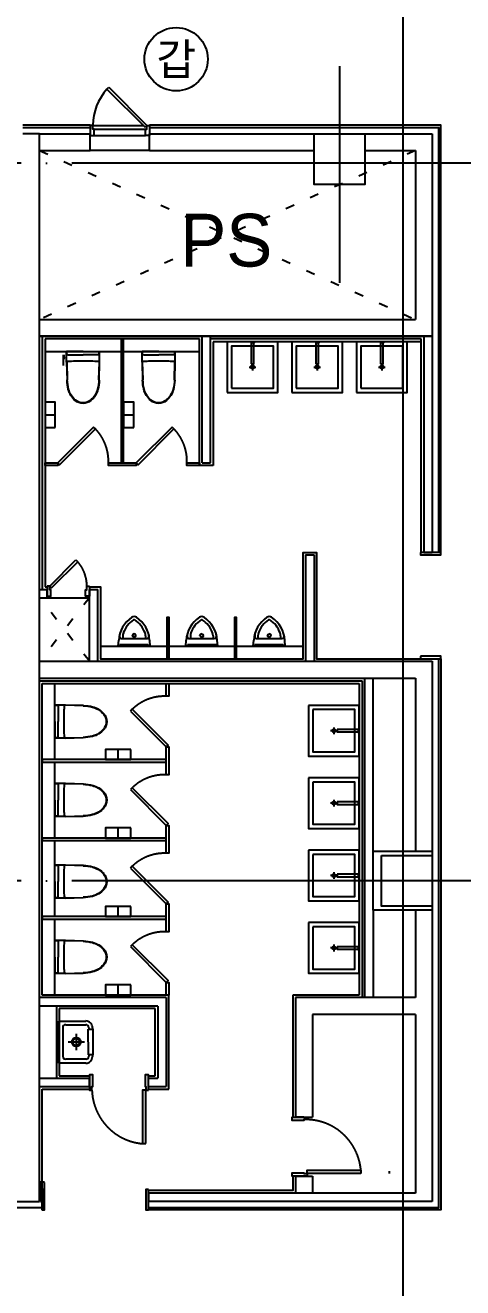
# Model space of a CAD drawing. Header units: metres. Extents: x 630750 to 860239, y 578133 to 726633.
# Drawn here: x 758535 to 763716, y 670988 to 685946 of the extents above; entities that cross this region are included whole.
import ezdxf
from ezdxf.enums import TextEntityAlignment as Align

# ---------------------------------------------------------------- set-up
doc = ezdxf.new("R2010")
doc.units = ezdxf.units.M
doc.header["$LTSCALE"] = 300
for name, pattern in [('CEN', [62, 60, -1, 0, -1]), ('DASHDOT', [25.4, 12.7, -6.35, 0, -6.35]), ('HID1', [0.375, 0.25, -0.125]), ('HIDDEN-1', [1.4, 0.35, -0.7, 0.35]), ('업무시설_xr-base$0$CONTINOUS', [0])]:
    doc.linetypes.add(name, pattern=pattern)
doc.layers.get('Defpoints').update_dxf_attribs({"color": 8})
for name, color, linetype in [('A-CEN-1', 1, 'Continuous'), ('A-CON', 2, 'Continuous'), ('A-DOR', 4, 'Continuous'), ('A-ELE-9', 9, 'Continuous'), ('A-HAT-1', 9, 'Continuous'), ('A-HAT-2', 8, 'Continuous'), ('A-TXT-S', 3, 'Continuous'), ('A-WAL-BLK', 3, 'Continuous'), ('A-WALL-CONC', 2, 'Continuous'), ('DOR', 4, 'Continuous'), ('INT', 117, 'Continuous'), ('KUK-DOOR', 4, 'Continuous'), ('KUK-DOOR-FRAME', 4, 'Continuous'), ('KUK-TOILET-cubicle', 4, 'Continuous'), ('KUK-TOILET-equip', 5, 'Continuous'), ('KUK-TOILET-fu', 6, 'Continuous'), ('KUK-TOILET-wash', 6, 'Continuous'), ('KUK-WALL-DRYWALL', 4, 'Continuous'), ('KUK-WALL-FIN 1', 30, 'Continuous'), ('KUK-WALL-FIN2', 31, 'Continuous'), ('블럭', 7, 'Continuous')]:
    doc.layers.add(name, color=color, linetype=linetype)
doc.styles.add('TEXT', font='')
doc.styles.add('돋움', font='')
doc.styles.get('TEXT').set_extended_font_data('DotumChe')
doc.styles.get('돋움').set_extended_font_data('Dotum')

# ---------------------------------------------------------------- blocks, each defined once
blk = doc.blocks.new('dor-700')
at = {"layer": 'A-DOR'}
for p, q in [((197, 553), (218, 574)), ((197, 553), (649, 102)), ((218, 574), (670, 123)), ((670, 123), (649, 102))]:
    blk.add_line(p, q, dxfattribs=at)
for points in [[(0, 123), (0, 3), (45, 3), (45, 78), (30, 78), (30, 123)], [(700, 123), (700, 3), (655, 3), (655, 78), (670, 78), (670, 123)]]:
    blk.add_lwpolyline(points, close=True, dxfattribs=at)
blk.add_arc((715, 104), 686, 139.1042, 178.3732, dxfattribs=at)
at = {"layer": 'DOR', "color": 9}
for points in [[(30, 123), (627, 123)], [(45, 78), (655, 78)], [(45, 3), (655, 3)]]:
    blk.add_lwpolyline(points, dxfattribs=at)
blk = doc.blocks.new('TO')
at = {"layer": 'KUK-TOILET-fu'}
for p, q in [((-380183, 185922), (-379979, 185866)), ((-380182, 185919), (-379978, 185863)), ((-379979, 185866), (-379857, 185829)), ((-379900, 185827), (-379953, 185654)), ((-379914, 185642), (-379857, 185829)), ((-379888, 185833), (-379859, 185825)), ((-380005, 185480), (-379953, 185654)), ((-379914, 185642), (-379971, 185454)), ((-380093, 185491), (-380293, 185558)), ((-380090, 185493), (-380290, 185560)), ((-380093, 185491), (-379971, 185454)), ((-379999, 185468), (-379970, 185459))]:
    blk.add_line(p, q, dxfattribs=at)
for centre, radius, start, end in [((-380304, 185682), 258, 87.3334, 122.4143), ((-380302, 185681), 255, 87.3334, 122.4143), ((-380316, 185437), 503, 74.6507, 87.3334), ((-380314, 185437), 500, 74.6507, 87.3334), ((-380366, 185779), 143, 163.12, 203.8257), ((-380364, 185778), 140, 163.12, 203.8257), ((-380366, 185779), 143, 122.4143, 163.12), ((-380364, 185778), 140, 122.4143, 163.12), ((-383595, 186759), 3736, 343.12, 345.9346), ((-379982, 185854), 13, 71.7775, 74.6507), ((-379980, 185853), 10, 345.9346, 74.6507), ((-379891, 185824), 10, 73.12, 163.12), ((-380261, 185825), 258, 203.8257, 238.9066), ((-380259, 185825), 255, 203.8257, 238.9066), ((-383595, 186759), 3736, 340.3054, 343.12), ((-380134, 186035), 503, 238.9066, 251.5893), ((-380132, 186035), 500, 238.9066, 251.5893), ((-380089, 185504), 13, 251.5893, 254.4625), ((-380087, 185503), 10, 251.5893, 340.3054), ((-379996, 185477), 10, 163.12, 253.12)]:
    blk.add_arc(centre, radius, start, end, dxfattribs=at)
blk = doc.blocks.new('TO2')
at = {"layer": 'KUK-TOILET-fu'}
for p, q in [((-383176, 186200), (-383176, 186580)), ((-383176, 186580), (-383107, 186573)), ((-383163, 186560), (-383176, 186560)), ((-383163, 186220), (-383163, 186560)), ((-383054, 186524), (-383087, 186524)), ((-383044, 186562), (-383067, 186562)), ((-383061, 186405), (-383061, 186375)), ((-383055, 186411), (-383052, 186411)), ((-383054, 186255), (-383087, 186255)), ((-383055, 186369), (-383052, 186369)), ((-383163, 186220), (-383176, 186220)), ((-383176, 186200), (-383107, 186206)), ((-383044, 186217), (-383067, 186217))]:
    blk.add_line(p, q, dxfattribs=at)
for centre, radius, start, end in [((-383127, 186222), 352, 33.7785, 86.7014), ((-383067, 186542), 20, 90, 178.5039), ((-377227, 186505), 5860, 179.6271, 181.1233), ((-383054, 186424), 100, 70.2929, 90), ((-383044, 186512), 50, 74.0732, 90), ((-377227, 186275), 5860, 178.8767, 180.3729), ((-383055, 186405), 6, 90, 180), ((-383055, 186375), 6, 180, 270), ((-383052, 186390), 21, 270, 90), ((-383127, 186222), 315, 33.7785, 70.2929), ((-383127, 186558), 315, 289.7071, 326.2215), ((-382876, 186390), 13, 0, 33.7785), ((-382876, 186390), 13, 326.2215, 0), ((-382876, 186390), 50, 0, 33.7785), ((-382876, 186390), 50, 326.2215, 0), ((-383127, 186558), 352, 273.2986, 326.2215), ((-383067, 186237), 20, 181.4961, 270), ((-383054, 186355), 100, 270, 289.7071), ((-383044, 186267), 50, 270, 285.9268)]:
    blk.add_arc(centre, radius, start, end, dxfattribs=at)
blk = doc.blocks.new('TO3')
at = {"layer": 'KUK-TOILET-fu'}
for p, q in [((-378873, 187125), (-378856, 187120)), ((-378871, 187073), (-378855, 187124)), ((-378855, 187124), (-378567, 187036)), ((-379065, 186769), (-378973, 187072)), ((-379000, 186833), (-378930, 187059)), ((-378886, 187082), (-378869, 187077)), ((-378582, 186985), (-378871, 187073)), ((-378797, 186799), (-378740, 186985)), ((-378567, 187036), (-378582, 186985)), ((-378581, 186989), (-378564, 186984)), ((-378568, 187032), (-378548, 187025)), ((-378861, 186921), (-378675, 186863)), ((-378540, 186940), (-378609, 186714)), ((-378495, 186926), (-378587, 186623)), ((-378587, 186623), (-379065, 186769)), ((-378976, 186789), (-378654, 186690))]:
    blk.add_line(p, q, dxfattribs=at)
for radius in [53.1, 39.9]:
    blk.add_circle((-378768, 186892), radius, dxfattribs=at)
for centre, radius, start, end in [((-378897, 187049), 79.8, 73, 163), ((-378897, 187049), 35.5, 73, 163), ((-378574, 186950), 35.5, 343, 73), ((-378571, 186949), 79.8, 343, 73), ((-378966, 186822), 35.5, 163, 253), ((-378643, 186724), 35.5, 253, 343)]:
    blk.add_arc(centre, radius, start, end, dxfattribs=at)

msp = doc.modelspace()

# ---------------------------------------------------------------- linework, layer by layer
at = {"layer": 'A-CEN-1', "linetype": 'CEN'}
for p, q in [((763004.4, 706258.8, 0), (763004.4, 599969.6, 0)), ((762254.4, 685460.5, 0), (762254.4, 682893.8, 0)), ((795684.4, 684310.2, 0), (657202.6, 684310.2, 0)), ((795684.4, 675810.2, 0), (657202.6, 675810.2, 0))]:
    msp.add_line(p, q, dxfattribs=at)
at = {"layer": 'A-CON', "elevation": 0}
for points in [[(761954.4, 684660.2), (762554.4, 684660.2), (762554.4, 684060.2), (761954.4, 684060.2)], [(762654.4, 676160.2), (763354.4, 676160.2), (763354.4, 675460.2), (762654.4, 675460.2)], [(762754.4, 676110.2), (763354.4, 676110.2), (763354.4, 675510.2), (762754.4, 675510.2)]]:
    msp.add_lwpolyline(points, close=True, dxfattribs=at)
at = {"layer": 'A-ELE-9'}
msp.add_line((760004.4, 684460.2, 0), (759304.4, 684460.2, 0), dxfattribs=at)
at = {"layer": 'A-HAT-1', "color": 8, "linetype": 'HIDDEN-1'}
for p, q in [((759294.4, 679160.5), (758704.4, 678410.5)), ((759294.4, 678410.5), (758704.4, 679160.5))]:
    msp.add_line(p, q, dxfattribs=at)
at = {"layer": 'A-HAT-1', "color": 8, "linetype": 'HIDDEN-1', "elevation": 0}
for points in [[(758704.6, 684460.5), (763154.4, 682460.2)], [(763154.4, 684460.2), (758704.6, 682460.2)]]:
    msp.add_lwpolyline(points, dxfattribs=at)
at = {"layer": 'A-HAT-2'}
msp.add_line((758794.4, 679160.5), (759294.4, 679160.5), dxfattribs=at)
msp.add_line((758794.4, 679160.5), (759294.4, 679160.5), dxfattribs=at)
at = {"layer": 'A-WAL-BLK'}
for p, q in [((758704.4, 684660.2, 0), (759304.4, 684660.2, 0)), ((759304.4, 684460.2, 0), (759304.4, 684660.2, 0)), ((760004.4, 684660.2, 0), (761954.4, 684660.2, 0)), ((760004.4, 684460.2, 0), (760004.4, 684660.2, 0)), ((762554.4, 684660.2, 0), (763354.4, 684660.2, 0)), ((763354.4, 684660.2, 0), (763354.4, 682260.5, 0)), ((758704.4, 684460.2, 0), (759304.4, 684460.2, 0)), ((760004.4, 684460.2, 0), (761954.4, 684460.2, 0)), ((762554.4, 684460.2, 0), (763154.4, 684460.2, 0)), ((763154.4, 684460.2, 0), (763154.4, 682460.2, 0)), ((758704.4, 682460.2, 0), (763154.4, 682460.2, 0)), ((758704.4, 682260.5), (763354.4, 682260.5)), ((760629.4, 680760.5), (760629.4, 682260.5)), ((760629.4, 680760.5), (760629.4, 682260.5)), ((760729.4, 680760.5), (760729.4, 682260.5)), ((760729.4, 680760.5), (760729.4, 682260.5)), ((763254.4, 682260.5), (763254.4, 679700.5)), ((763254.4, 682260.5), (763254.4, 679700.5)), ((763354.4, 682260.5), (763354.4, 679700.5)), ((763354.4, 682260.5), (763354.4, 679700.5)), ((760629.4, 680760.5), (760729.4, 680760.5)), ((760629.4, 680760.5), (760729.4, 680760.5)), ((763254.4, 679700.5), (763354.4, 679700.5)), ((763254.4, 679700.5), (763354.4, 679700.5)), ((761854.4, 679670.5), (761854.4, 678410.5)), ((761854.4, 679670.5), (761954.4, 679670.5)), ((761854.4, 679670.5), (761854.4, 678410.5)), ((761854.4, 679670.5), (761954.4, 679670.5)), ((761954.4, 679670.5), (761954.4, 678410.5)), ((761954.4, 679670.5), (761954.4, 678410.5)), ((758704.4, 679260.5), (758794.4, 679260.5)), ((758794.4, 679160.5), (758794.4, 679260.5)), ((758794.4, 679160.5), (758794.4, 679260.5)), ((759294.4, 678410.5), (759294.4, 679260.5)), ((759294.4, 679260.5), (759394.4, 679260.5)), ((759294.4, 678410.5), (759294.4, 679260.5)), ((759294.4, 679260.5), (759394.4, 679260.5)), ((759394.4, 678410.5), (759394.4, 679260.5)), ((759394.4, 678410.5), (759394.4, 679260.5)), ((758704.4, 679160.5), (758794.4, 679160.5)), ((758704.4, 678410.5), (763354.4, 678410.5)), ((758704.4, 678410.5), (763354.4, 678410.5)), ((763354.4, 678410.5), (763354.4, 676160.5)), ((763354.4, 678410.5), (763354.4, 676160.5)), ((758704.4, 678210.5), (763154.4, 678210.5)), ((758704.4, 678210.5), (763154.4, 678210.5)), ((762554.4, 674425.5), (762554.4, 678210.5)), ((762554.4, 674425.5), (762554.4, 678210.5)), ((762654.4, 676160.5), (762654.4, 678210.5)), ((762654.4, 676160.5), (762654.4, 678210.5)), ((763154.4, 678210.5), (763154.4, 676160.5)), ((763154.4, 678210.5), (763154.4, 676160.5)), ((762654.4, 675460.5), (762654.4, 674425.5)), ((762654.4, 675460.5), (762654.4, 674425.5)), ((763154.4, 675460.5), (763154.4, 674425.5)), ((763154.4, 675460.5), (763154.4, 674425.5)), ((763354.4, 675460.5), (763354.4, 672010.5)), ((763354.4, 675460.5), (763354.4, 672010.5)), ((760204.4, 674425.5), (758704.4, 674425.5)), ((760204.4, 674425.5), (758704.4, 674425.5)), ((760104.4, 674325.5), (758704.4, 674325.5)), ((760104.4, 674325.5), (758704.4, 674325.5)), ((758904.4, 674325.5), (758904.4, 673470.5)), ((758904.4, 674325.5), (758904.4, 673470.5)), ((760104.4, 674325.5), (760104.4, 673470.5)), ((760104.4, 674325.5), (760104.4, 673470.5)), ((760204.4, 674425.5), (760204.4, 673370.5)), ((760204.4, 674425.5), (760204.4, 673370.5)), ((761734.4, 674425.5), (761734.4, 673010.5)), ((763154.4, 674425.5), (761734.4, 674425.5)), ((761734.4, 674425.5), (761734.4, 673010.5)), ((763154.4, 674425.5), (761734.4, 674425.5)), ((761934.4, 674225.5), (761934.4, 673010.5)), ((763154.4, 674225.5), (761934.4, 674225.5)), ((761934.4, 674225.5), (761934.4, 673010.5)), ((763154.4, 674225.5), (761934.4, 674225.5)), ((763154.4, 674225.5), (763154.4, 672110.5)), ((763154.4, 674225.5), (763154.4, 672110.5)), ((758704.4, 673470.5), (759294.4, 673470.5)), ((758704.4, 673470.5), (759294.4, 673470.5)), ((759294.4, 673370.5), (759294.4, 673470.5)), ((759294.4, 673370.5), (759294.4, 673470.5)), ((759994.4, 673470.5), (760104.4, 673470.5)), ((759994.4, 673370.5), (759994.4, 673470.5)), ((759994.4, 673470.5), (760104.4, 673470.5)), ((759994.4, 673370.5), (759994.4, 673470.5)), ((758704.4, 673370.5), (759294.4, 673370.5)), ((758704.4, 673370.5), (759294.4, 673370.5)), ((759324.4, 673370.5), (759324.4, 673370.5)), ((759324.4, 673370.5), (759324.4, 673370.5)), ((759994.4, 673370.5), (760204.4, 673370.5)), ((759994.4, 673370.5), (760204.4, 673370.5)), ((761734.4, 673010.5), (761934.4, 673010.5)), ((761834.4, 673010.5), (761734.4, 673010.5)), ((761834.4, 672980.5), (761834.4, 672980.5)), ((761734.4, 672310.5), (761734.4, 672110.5)), ((761734.4, 672310.5), (761934.4, 672310.5)), ((761834.4, 672310.5), (761734.4, 672310.5)), ((761734.4, 672310.5), (761734.4, 672110.5)), ((761734.4, 672310.5), (761934.4, 672310.5)), ((761834.4, 672310.5), (761734.4, 672310.5)), ((761934.4, 672310.5), (761934.4, 672110.5)), ((761934.4, 672310.5), (761934.4, 672110.5)), ((759994.4, 672110.5), (759994.4, 672010.5)), ((763154.4, 672110.5), (759994.4, 672110.5)), ((759994.4, 672110.5), (759994.4, 672010.5)), ((763154.4, 672110.5), (759994.4, 672110.5)), ((763354.4, 672010.5), (759994.4, 672010.5)), ((763354.4, 672010.5), (759994.4, 672010.5))]:
    msp.add_line(p, q, dxfattribs=at)
at = {"layer": 'A-WAL-BLK', "elevation": 0}
msp.add_lwpolyline([(763354.4, 682260.5), (758704.4, 682260.5)], dxfattribs=at)
at = {"layer": 'A-WALL-CONC'}
for p, q in [((758704.4, 684660.2, 0), (758504.4, 684660.2, 0)), ((758704.4, 672010.2, 0), (758704.4, 684660.2, 0)), ((754504.4, 672010.2, 0), (758704.4, 672010.2, 0))]:
    msp.add_line(p, q, dxfattribs=at)
at = {"layer": 'Defpoints'}
for p, q in [((760211.9, 678590.5), (760236.9, 678590.5)), ((760211.9, 678590.5), (760236.9, 678590.5)), ((761011.9, 678590.5), (761036.9, 678590.5)), ((761011.9, 678590.5), (761036.9, 678590.5))]:
    msp.add_line(p, q, dxfattribs=at)
at = {"layer": 'INT', "linetype": 'HID1', "ltscale": 3}
for p, q in [((758988.4, 681913.7, 0), (758988.4, 682040.5, 0)), ((758993.4, 682010.5, 0), (758993.4, 682040.5, 0)), ((762843.9, 672370.5, 0), (762843.9, 672340.5, 0)), ((762843.9, 672370.5, 0), (762843.9, 672340.5, 0))]:
    msp.add_line(p, q, dxfattribs=at)
at = {"layer": 'INT', "linetype": 'HID1', "ltscale": 3, "elevation": 0}
msp.add_lwpolyline([(758714.4, 672010.5), (758764.4, 672010.5), (758764.4, 672240.5), (758714.4, 672240.5)], close=True, dxfattribs=at)
msp.add_lwpolyline([(758714.4, 672010.5), (758764.4, 672010.5), (758764.4, 672240.5), (758714.4, 672240.5)], close=True, dxfattribs=at)
at = {"layer": 'INT', "linetype": 'HID1', "ltscale": 3}
msp.add_arc((759003.4, 682010.5, 0), 10, 180, 270, dxfattribs=at)
at = {"layer": 'KUK-DOOR'}
for points in [[(759343.7, 681184.8), (758919.4, 680760.5), (758940.6, 680739.3), (759364.9, 681163.6)], [(759343.6, 681184.8), (758919.4, 680760.5), (758940.6, 680739.3), (759364.9, 681163.6)], [(760273.7, 681184.8), (759849.4, 680760.5), (759870.6, 680739.3), (760294.9, 681163.6)], [(760273.6, 681184.8), (759849.4, 680760.5), (759870.6, 680739.3), (760294.9, 681163.6)], [(759780.1, 677819.7), (760204.4, 677395.5), (760225.6, 677416.7), (759801.3, 677841)], [(759780.1, 677819.7), (760204.4, 677395.5), (760225.6, 677416.7), (759801.3, 677841)], [(759780.1, 676889.7), (760204.4, 676465.5), (760225.6, 676486.7), (759801.3, 676911)], [(759780.1, 676889.7), (760204.4, 676465.5), (760225.6, 676486.7), (759801.3, 676911)], [(759780.1, 675959.7), (760204.4, 675535.5), (760225.6, 675556.7), (759801.3, 675981)], [(759780.1, 675959.7), (760204.4, 675535.5), (760225.6, 675556.7), (759801.3, 675981)], [(759780.1, 675029.7), (760204.4, 674605.5), (760225.6, 674626.7), (759801.3, 675051)], [(759780.1, 675029.7), (760204.4, 674605.5), (760225.6, 674626.7), (759801.3, 675051)], [(759964.4, 672695.5), (759964.4, 673330.5), (759924.4, 673330.5), (759924.4, 672695.5)], [(759964.4, 672695.5), (759964.4, 673330.5), (759924.4, 673330.5), (759924.4, 672695.5)], [(762509.4, 672340.5), (761874.4, 672340.5), (761874.4, 672380.5), (762509.4, 672380.5)], [(762509.4, 672340.5), (761874.4, 672340.5), (761874.4, 672380.5), (762509.4, 672380.5)]]:
    msp.add_lwpolyline(points, close=True, dxfattribs=at)
msp.add_lwpolyline([(759135.1, 679610.5), (759156.4, 679589.3), (758845.6, 679279.2), (758824.4, 679300.5), (759135.1, 679610.5)], dxfattribs=at)
msp.add_lwpolyline([(759135.1, 679610.5), (759156.4, 679589.3), (758845.6, 679279.2), (758824.4, 679300.5), (759135.1, 679610.5)], dxfattribs=at)
at = {"layer": 'KUK-DOOR', "color": 1, "linetype": 'DASHDOT', "ltscale": 0.3}
for centre, radius, start, end in [((758971.4, 680781.6), 548.4, 357.80067, 44.15076), ((758971.4, 680781.6), 548.4, 357.80067, 44.15076), ((759901.4, 680781.6), 548.4, 357.80067, 44.15076), ((759901.4, 680781.6), 548.4, 357.80067, 44.15076), ((758824.4, 679300.5), 440, 0.00003, 41.01701), ((758824.4, 679300.5), 440, 0.00003, 41.01701), ((760183.3, 677447.5), 548.4, 87.80067, 134.15076), ((760183.3, 677447.5), 548.4, 87.80067, 134.15076), ((760183.3, 676517.5), 548.4, 87.80067, 134.15076), ((760183.3, 676517.5), 548.4, 87.80067, 134.15076), ((760183.3, 675587.5), 548.4, 87.80067, 134.15076), ((760183.3, 675587.5), 548.4, 87.80067, 134.15076), ((760183.3, 674657.5), 548.4, 87.80067, 134.15076), ((760183.3, 674657.5), 548.4, 87.80067, 134.15076)]:
    msp.add_arc(centre, radius, start, end, dxfattribs=at)
at = {"layer": 'KUK-DOOR', "color": 1, "linetype": 'DASHDOT'}
for centre, start, end in [((759980.4, 673349.4), 181.65304, 265.09964), ((759980.4, 673349.4), 181.65304, 265.09964), ((761855.5, 672324.4), 4.90036, 88.34696), ((761855.5, 672324.4), 4.90036, 88.34696)]:
    msp.add_arc(centre, 656.3, start, end, dxfattribs=at)
at = {"layer": 'KUK-DOOR-FRAME'}
for points in [[(758794.4, 679300.5), (758794.4, 679180.5), (758839.4, 679180.5), (758839.4, 679255.5), (758824.4, 679255.5), (758824.4, 679300.5)], [(758794.4, 679300.5), (758794.4, 679180.5), (758839.4, 679180.5), (758839.4, 679255.5), (758824.4, 679255.5), (758824.4, 679300.5)], [(759294.4, 679300.5), (759294.4, 679180.5), (759249.4, 679180.5), (759249.4, 679255.5), (759264.4, 679255.5), (759264.4, 679300.5)], [(759294.4, 679300.5), (759294.4, 679180.5), (759249.4, 679180.5), (759249.4, 679255.5), (759264.4, 679255.5), (759264.4, 679300.5)]]:
    msp.add_lwpolyline(points, close=True, dxfattribs=at)
for points in [[(759324.4, 673330.5), (759324.4, 673372.5), (759334.4, 673372.5), (759334.4, 673510.5), (759294.4, 673510.5), (759294.4, 673330.5), (759324.4, 673330.5)], [(759324.4, 673330.5), (759324.4, 673372.5), (759334.4, 673372.5), (759334.4, 673510.5), (759294.4, 673510.5), (759294.4, 673330.5), (759324.4, 673330.5)], [(759994.4, 673330.5), (759994.4, 673510.5), (759954.4, 673510.5), (759954.4, 673372.5), (759964.4, 673372.5), (759964.4, 673330.5), (759994.4, 673330.5)], [(759994.4, 673330.5), (759994.4, 673510.5), (759954.4, 673510.5), (759954.4, 673372.5), (759964.4, 673372.5), (759964.4, 673330.5), (759994.4, 673330.5)], [(761874.4, 672980.5), (761832.4, 672980.5), (761832.4, 672970.5), (761694.4, 672970.5), (761694.4, 673010.5), (761874.4, 673010.5), (761874.4, 672980.5)], [(761874.4, 672980.5), (761832.4, 672980.5), (761832.4, 672970.5), (761694.4, 672970.5), (761694.4, 673010.5), (761874.4, 673010.5), (761874.4, 672980.5)], [(761874.4, 672310.5), (761694.4, 672310.5), (761694.4, 672350.5), (761832.4, 672350.5), (761832.4, 672340.5), (761874.4, 672340.5), (761874.4, 672310.5)], [(761874.4, 672310.5), (761694.4, 672310.5), (761694.4, 672350.5), (761832.4, 672350.5), (761832.4, 672340.5), (761874.4, 672340.5), (761874.4, 672310.5)]]:
    msp.add_lwpolyline(points, dxfattribs=at)
at = {"layer": 'KUK-TOILET-cubicle'}
for points in [[(759699.4, 680760.5), (759699.4, 682230.5), (759669.4, 682230.5), (759669.4, 680760.5)], [(759699.4, 680760.5), (759699.4, 682230.5), (759669.4, 682230.5), (759669.4, 680760.5)], [(758919.4, 680760.5), (758919.4, 680730.5), (758769.4, 680730.5), (758769.4, 680760.5)], [(758919.4, 680760.5), (758919.4, 680730.5), (758769.4, 680730.5), (758769.4, 680760.5)], [(759849.4, 680760.5), (759849.4, 680730.5), (759519.4, 680730.5), (759519.4, 680760.5)], [(759849.4, 680760.5), (759849.4, 680730.5), (759519.4, 680730.5), (759519.4, 680760.5)], [(760599.4, 680760.5), (760599.4, 680730.5), (760449.4, 680730.5), (760449.4, 680760.5)], [(760599.4, 680760.5), (760599.4, 680730.5), (760449.4, 680730.5), (760449.4, 680760.5)], [(760204.4, 678145.5), (760234.4, 678145.5), (760234.4, 677995.5), (760204.4, 677995.5)], [(760204.4, 678145.5), (760234.4, 678145.5), (760234.4, 677995.5), (760204.4, 677995.5)], [(760204.4, 677395.5), (760234.4, 677395.5), (760234.4, 677065.5), (760204.4, 677065.5)], [(760204.4, 677395.5), (760234.4, 677395.5), (760234.4, 677065.5), (760204.4, 677065.5)], [(760204.4, 677245.5), (758734.4, 677245.5), (758734.4, 677215.5), (760204.4, 677215.5)], [(760204.4, 677245.5), (758734.4, 677245.5), (758734.4, 677215.5), (760204.4, 677215.5)], [(760204.4, 676465.5), (760234.4, 676465.5), (760234.4, 676135.5), (760204.4, 676135.5)], [(760204.4, 676465.5), (760234.4, 676465.5), (760234.4, 676135.5), (760204.4, 676135.5)], [(760204.4, 676315.5), (758734.4, 676315.5), (758734.4, 676285.5), (760204.4, 676285.5)], [(760204.4, 676315.5), (758734.4, 676315.5), (758734.4, 676285.5), (760204.4, 676285.5)], [(760204.4, 675535.5), (760234.4, 675535.5), (760234.4, 675205.5), (760204.4, 675205.5)], [(760204.4, 675535.5), (760234.4, 675535.5), (760234.4, 675205.5), (760204.4, 675205.5)], [(760204.4, 675385.5), (758734.4, 675385.5), (758734.4, 675355.5), (760204.4, 675355.5)], [(760204.4, 675385.5), (758734.4, 675385.5), (758734.4, 675355.5), (760204.4, 675355.5)], [(760204.4, 674605.5), (760234.4, 674605.5), (760234.4, 674455.5), (760204.4, 674455.5)], [(760204.4, 674605.5), (760234.4, 674605.5), (760234.4, 674455.5), (760204.4, 674455.5)]]:
    msp.add_lwpolyline(points, close=True, dxfattribs=at)
at = {"layer": 'KUK-TOILET-equip'}
for p, q in [((758769.4, 681330.5), (758889.4, 681330.5)), ((758769.4, 681330.5), (758889.4, 681330.5)), ((759699.4, 681330.5), (759819.4, 681330.5)), ((759699.4, 681330.5), (759819.4, 681330.5)), ((759634.4, 677245.5), (759634.4, 677365.5)), ((759634.4, 677245.5), (759634.4, 677365.5)), ((759634.4, 676315.5), (759634.4, 676435.5)), ((759634.4, 676315.5), (759634.4, 676435.5)), ((759634.4, 675385.5), (759634.4, 675505.5)), ((759634.4, 675385.5), (759634.4, 675505.5)), ((759634.4, 674455.5), (759634.4, 674575.5)), ((759634.4, 674455.5), (759634.4, 674575.5))]:
    msp.add_line(p, q, dxfattribs=at)
for points in [[(761200.6, 682185.5), (761250.6, 682185.5), (761250.6, 682195.5), (761200.6, 682195.5)], [(761200.6, 682185.5), (761250.6, 682185.5), (761250.6, 682195.5), (761200.6, 682195.5)], [(761210.6, 681935.5), (761240.6, 681935.5), (761240.6, 682185.5), (761210.6, 682185.5)], [(761210.6, 681935.5), (761240.6, 681935.5), (761240.6, 682185.5), (761210.6, 682185.5)], [(761966.9, 682185.5), (762016.9, 682185.5), (762016.9, 682195.5), (761966.9, 682195.5)], [(761966.9, 682185.5), (762016.9, 682185.5), (762016.9, 682195.5), (761966.9, 682195.5)], [(761976.9, 681935.5), (762006.9, 681935.5), (762006.9, 682185.5), (761976.9, 682185.5)], [(761976.9, 681935.5), (762006.9, 681935.5), (762006.9, 682185.5), (761976.9, 682185.5)], [(762733.1, 682185.5), (762783.1, 682185.5), (762783.1, 682195.5), (762733.1, 682195.5)], [(762733.1, 682185.5), (762783.1, 682185.5), (762783.1, 682195.5), (762733.1, 682195.5)], [(762743.1, 681935.5), (762773.1, 681935.5), (762773.1, 682185.5), (762743.1, 682185.5)], [(762743.1, 681935.5), (762773.1, 681935.5), (762773.1, 682185.5), (762743.1, 682185.5)], [(758889.4, 681180.5), (758889.4, 681480.5), (758769.4, 681480.5), (758769.4, 681180.5)], [(758889.4, 681180.5), (758889.4, 681480.5), (758769.4, 681480.5), (758769.4, 681180.5)], [(759819.4, 681180.5), (759819.4, 681480.5), (759699.4, 681480.5), (759699.4, 681180.5)], [(759819.4, 681180.5), (759819.4, 681480.5), (759699.4, 681480.5), (759699.4, 681180.5)], [(762229.4, 677602.5), (762229.4, 677572.5), (762479.4, 677572.5), (762479.4, 677602.5)], [(762229.4, 677602.5), (762229.4, 677572.5), (762479.4, 677572.5), (762479.4, 677602.5)], [(762479.4, 677612.5), (762479.4, 677562.5), (762489.4, 677562.5), (762489.4, 677612.5)], [(762479.4, 677612.5), (762479.4, 677562.5), (762489.4, 677562.5), (762489.4, 677612.5)], [(759784.4, 677365.5), (759484.4, 677365.5), (759484.4, 677245.5), (759784.4, 677245.5)], [(759784.4, 677365.5), (759484.4, 677365.5), (759484.4, 677245.5), (759784.4, 677245.5)], [(762229.4, 676744.5), (762229.4, 676714.5), (762479.4, 676714.5), (762479.4, 676744.5)], [(762229.4, 676744.5), (762229.4, 676714.5), (762479.4, 676714.5), (762479.4, 676744.5)], [(762479.4, 676754.5), (762479.4, 676704.5), (762489.4, 676704.5), (762489.4, 676754.5)], [(762479.4, 676754.5), (762479.4, 676704.5), (762489.4, 676704.5), (762489.4, 676754.5)], [(759784.4, 676435.5), (759484.4, 676435.5), (759484.4, 676315.5), (759784.4, 676315.5)], [(759784.4, 676435.5), (759484.4, 676435.5), (759484.4, 676315.5), (759784.4, 676315.5)], [(762229.4, 675886.5), (762229.4, 675856.5), (762479.4, 675856.5), (762479.4, 675886.5)], [(762229.4, 675886.5), (762229.4, 675856.5), (762479.4, 675856.5), (762479.4, 675886.5)], [(762479.4, 675896.5), (762479.4, 675846.5), (762489.4, 675846.5), (762489.4, 675896.5)], [(762479.4, 675896.5), (762479.4, 675846.5), (762489.4, 675846.5), (762489.4, 675896.5)], [(759784.4, 675505.5), (759484.4, 675505.5), (759484.4, 675385.5), (759784.4, 675385.5)], [(759784.4, 675505.5), (759484.4, 675505.5), (759484.4, 675385.5), (759784.4, 675385.5)], [(762229.4, 675028.5), (762229.4, 674998.5), (762479.4, 674998.5), (762479.4, 675028.5)], [(762229.4, 675028.5), (762229.4, 674998.5), (762479.4, 674998.5), (762479.4, 675028.5)], [(762479.4, 675038.5), (762479.4, 674988.5), (762489.4, 674988.5), (762489.4, 675038.5)], [(762479.4, 675038.5), (762479.4, 674988.5), (762489.4, 674988.5), (762489.4, 675038.5)], [(759784.4, 674575.5), (759484.4, 674575.5), (759484.4, 674455.5), (759784.4, 674455.5)], [(759784.4, 674575.5), (759484.4, 674575.5), (759484.4, 674455.5), (759784.4, 674455.5)]]:
    msp.add_lwpolyline(points, close=True, dxfattribs=at)
at = {"layer": 'KUK-TOILET-wash', "color": 1}
for p, q in [((761225.6, 681935.5), (761225.6, 681855.5)), ((761225.6, 681935.5), (761225.6, 681855.5)), ((761991.9, 681935.5), (761991.9, 681855.5)), ((761991.9, 681935.5), (761991.9, 681855.5)), ((762758.1, 681935.5), (762758.1, 681855.5)), ((762758.1, 681935.5), (762758.1, 681855.5)), ((761185.6, 681895.5), (761265.6, 681895.5)), ((761185.6, 681895.5), (761265.6, 681895.5)), ((761951.9, 681895.5), (762031.9, 681895.5)), ((761951.9, 681895.5), (762031.9, 681895.5)), ((762718.1, 681895.5), (762798.1, 681895.5)), ((762718.1, 681895.5), (762798.1, 681895.5)), ((762189.4, 677627.5), (762189.4, 677547.5)), ((762189.4, 677627.5), (762189.4, 677547.5)), ((762229.4, 677587.5), (762149.4, 677587.5)), ((762229.4, 677587.5), (762149.4, 677587.5)), ((762229.4, 676729.5), (762149.4, 676729.5)), ((762229.4, 676729.5), (762149.4, 676729.5)), ((762189.4, 676769.5), (762189.4, 676689.5)), ((762189.4, 676769.5), (762189.4, 676689.5)), ((762229.4, 675871.5), (762149.4, 675871.5)), ((762229.4, 675871.5), (762149.4, 675871.5)), ((762189.4, 675911.5), (762189.4, 675831.5)), ((762189.4, 675911.5), (762189.4, 675831.5)), ((762189.4, 675053.5), (762189.4, 674973.5)), ((762189.4, 675053.5), (762189.4, 674973.5)), ((762229.4, 675013.5), (762149.4, 675013.5)), ((762229.4, 675013.5), (762149.4, 675013.5))]:
    msp.add_line(p, q, dxfattribs=at)
at = {"layer": 'KUK-TOILET-wash'}
for points in [[(760925.6, 681595.5), (761525.6, 681595.5), (761525.6, 682195.5), (760925.6, 682195.5)], [(760925.6, 681595.5), (761525.6, 681595.5), (761525.6, 682195.5), (760925.6, 682195.5)], [(760975.6, 681645.5), (761475.6, 681645.5), (761475.6, 682145.5), (760975.6, 682145.5)], [(760975.6, 681645.5), (761475.6, 681645.5), (761475.6, 682145.5), (760975.6, 682145.5)], [(761691.9, 681595.5), (762291.9, 681595.5), (762291.9, 682195.5), (761691.9, 682195.5)], [(761691.9, 681595.5), (762291.9, 681595.5), (762291.9, 682195.5), (761691.9, 682195.5)], [(761741.9, 681645.5), (762241.9, 681645.5), (762241.9, 682145.5), (761741.9, 682145.5)], [(761741.9, 681645.5), (762241.9, 681645.5), (762241.9, 682145.5), (761741.9, 682145.5)], [(762458.1, 681595.5), (763058.1, 681595.5), (763058.1, 682195.5), (762458.1, 682195.5)], [(762458.1, 681595.5), (763058.1, 681595.5), (763058.1, 682195.5), (762458.1, 682195.5)], [(762508.1, 681645.5), (763008.1, 681645.5), (763008.1, 682145.5), (762508.1, 682145.5)], [(762508.1, 681645.5), (763008.1, 681645.5), (763008.1, 682145.5), (762508.1, 682145.5)], [(761889.4, 677887.5), (761889.4, 677287.5), (762489.4, 677287.5), (762489.4, 677887.5)], [(761889.4, 677887.5), (761889.4, 677287.5), (762489.4, 677287.5), (762489.4, 677887.5)], [(761939.4, 677837.5), (761939.4, 677337.5), (762439.4, 677337.5), (762439.4, 677837.5)], [(761939.4, 677837.5), (761939.4, 677337.5), (762439.4, 677337.5), (762439.4, 677837.5)], [(761889.4, 677029.5), (761889.4, 676429.5), (762489.4, 676429.5), (762489.4, 677029.5)], [(761889.4, 677029.5), (761889.4, 676429.5), (762489.4, 676429.5), (762489.4, 677029.5)], [(761939.4, 676979.5), (761939.4, 676479.5), (762439.4, 676479.5), (762439.4, 676979.5)], [(761939.4, 676979.5), (761939.4, 676479.5), (762439.4, 676479.5), (762439.4, 676979.5)], [(761889.4, 676171.5), (761889.4, 675571.5), (762489.4, 675571.5), (762489.4, 676171.5)], [(761889.4, 676171.5), (761889.4, 675571.5), (762489.4, 675571.5), (762489.4, 676171.5)], [(761939.4, 676121.5), (761939.4, 675621.5), (762439.4, 675621.5), (762439.4, 676121.5)], [(761939.4, 676121.5), (761939.4, 675621.5), (762439.4, 675621.5), (762439.4, 676121.5)], [(761889.4, 675313.5), (761889.4, 674713.5), (762489.4, 674713.5), (762489.4, 675313.5)], [(761889.4, 675313.5), (761889.4, 674713.5), (762489.4, 674713.5), (762489.4, 675313.5)], [(761939.4, 675263.5), (761939.4, 674763.5), (762439.4, 674763.5), (762439.4, 675263.5)], [(761939.4, 675263.5), (761939.4, 674763.5), (762439.4, 674763.5), (762439.4, 675263.5)]]:
    msp.add_lwpolyline(points, close=True, dxfattribs=at)
for centre, radius in [((761225.6, 681895.5), 20), ((761225.6, 681895.5), 20), ((761225.6, 681895.5), 15), ((761225.6, 681895.5), 15), ((761991.9, 681895.5), 20), ((761991.9, 681895.5), 20), ((761991.9, 681895.5), 15), ((761991.9, 681895.5), 15), ((762758.1, 681895.5), 20), ((762758.1, 681895.5), 20), ((762758.1, 681895.5), 15), ((762758.1, 681895.5), 15), ((762189.4, 677587.5), 20), ((762189.4, 677587.5), 20), ((762189.4, 677587.5), 15), ((762189.4, 677587.5), 15), ((762189.4, 676729.5), 20), ((762189.4, 676729.5), 20), ((762189.4, 676729.5), 15), ((762189.4, 676729.5), 15), ((762189.4, 675871.5), 20), ((762189.4, 675871.5), 20), ((762189.4, 675871.5), 15), ((762189.4, 675871.5), 15), ((762189.4, 675013.5), 20), ((762189.4, 675013.5), 20), ((762189.4, 675013.5), 15), ((762189.4, 675013.5), 15)]:
    msp.add_circle(centre, radius, dxfattribs=at)
at = {"layer": 'KUK-WALL-DRYWALL'}
for p, q in [((758734.4, 682260.5), (758734.4, 679260.5)), ((758734.4, 682260.5), (758734.4, 679260.5)), ((763224.4, 682230.5), (760729.4, 682230.5)), ((763224.4, 682230.5), (760729.4, 682230.5)), ((758704.4, 678180.5), (762524.4, 678180.5)), ((758704.4, 678180.5), (762524.4, 678180.5)), ((762524.4, 678180.5), (762524.4, 674425.5)), ((762524.4, 678180.5), (762524.4, 674425.5))]:
    msp.add_line(p, q, dxfattribs=at)
for points in [[(758504.4, 684735.2), (759304.4, 684735.2)], [(760004.4, 684735.2), (763429.4, 684735.2), (763429.4, 679700.5)], [(760004.4, 684735.2), (763429.4, 684735.2), (763429.4, 679700.5)], [(760004.4, 684735.2), (763429.4, 684735.2), (763429.4, 679700.5)], [(763429.4, 678440.5), (763429.4, 671935.5), (759994.4, 671935.5)], [(763429.4, 678440.5), (763429.4, 671935.5), (759994.4, 671935.5)], [(758734.4, 671935.2), (754429.4, 671935.2), (754429.4, 675635.2), (750979.6, 675635.2), (750979.6, 674235.2), (750629.6, 674235.2), (750629.6, 676210.2)], [(758734.4, 671935.2), (754429.4, 671935.2), (754429.4, 675635.2), (750979.6, 675635.2), (750979.6, 674235.2), (750629.6, 674235.2), (750629.6, 676210.2)], [(758734.4, 671935.2), (754429.4, 671935.2), (754429.4, 675635.2), (750979.6, 675635.2), (750979.6, 674235.2), (750629.6, 674235.2), (750629.6, 676210.2)], [(758734.4, 671935.2), (754429.4, 671935.2), (754429.4, 675635.2), (750979.6, 675635.2), (750979.6, 674235.2), (750629.6, 674235.2), (750629.6, 676210.2)]]:
    msp.add_lwpolyline(points, dxfattribs=at)
at = {"layer": 'KUK-WALL-FIN 1'}
for p, q in [((758769.4, 682230.5), (758769.4, 679290.5)), ((760599.4, 682230.5), (758769.4, 682230.5)), ((760599.4, 682230.5), (758769.4, 682230.5)), ((758769.4, 682230.5), (758769.4, 679290.5)), ((760599.4, 680730.5), (760599.4, 682230.5)), ((760599.4, 680730.5), (760599.4, 682230.5)), ((763224.4, 679700.5), (763224.4, 682230.5)), ((763224.4, 679700.5), (763224.4, 682230.5)), ((760759.4, 682195.5), (760759.4, 680730.5)), ((763224.4, 682195.5), (760759.4, 682195.5)), ((760759.4, 682195.5), (760759.4, 680730.5)), ((763224.4, 682195.5), (760759.4, 682195.5)), ((760759.4, 680730.5), (760599.4, 680730.5)), ((760759.4, 680730.5), (760599.4, 680730.5)), ((758769.4, 679290.5), (758794.4, 679290.5)), ((758769.4, 679290.5), (758794.4, 679290.5)), ((758734.4, 674455.5), (758734.4, 678145.5)), ((758734.4, 678145.5), (762489.4, 678145.5)), ((758734.4, 674455.5), (758734.4, 678145.5)), ((758734.4, 678145.5), (762489.4, 678145.5)), ((762489.4, 678145.5), (762489.4, 674455.5)), ((762489.4, 678145.5), (762489.4, 674455.5)), ((760234.4, 674455.5), (758734.4, 674455.5)), ((760234.4, 674455.5), (758734.4, 674455.5)), ((760234.4, 673340.5), (760234.4, 674455.5)), ((760234.4, 673340.5), (760234.4, 674455.5)), ((762489.4, 674455.5), (761704.4, 674455.5)), ((761704.4, 674455.5), (761704.4, 673010.5)), ((762489.4, 674455.5), (761704.4, 674455.5)), ((761704.4, 674455.5), (761704.4, 673010.5)), ((760074.4, 674295.5), (758934.4, 674295.5)), ((758934.4, 674295.5), (758934.4, 673500.5)), ((760074.4, 674295.5), (758934.4, 674295.5)), ((758934.4, 674295.5), (758934.4, 673500.5)), ((760074.4, 673500.5), (760074.4, 674295.5)), ((760074.4, 673500.5), (760074.4, 674295.5)), ((758934.4, 673500.5), (759294.4, 673500.5)), ((758934.4, 673500.5), (759294.4, 673500.5)), ((759994.4, 673500.5), (760074.4, 673500.5)), ((759994.4, 673500.5), (760074.4, 673500.5)), ((758734.4, 671910.2), (758734.4, 673340.5)), ((758734.4, 673340.5), (759324.4, 673340.5)), ((758734.4, 671910.2), (758734.4, 673340.5)), ((758734.4, 673340.5), (759324.4, 673340.5)), ((759994.4, 673340.5), (760234.4, 673340.5)), ((759994.4, 673340.5), (760234.4, 673340.5))]:
    msp.add_line(p, q, dxfattribs=at)
at = {"layer": 'KUK-WALL-FIN 1', "linetype": '업무시설_xr-base$0$CONTINOUS'}
for p, q in [((759324.4, 673340.5), (759324.4, 673340.5)), ((759324.4, 673340.5), (759324.4, 673340.5)), ((761864.4, 672980.5), (761864.4, 672980.5))]:
    msp.add_line(p, q, dxfattribs=at)
at = {"layer": 'KUK-WALL-FIN 1'}
for points in [[(759304.4, 684760.2), (758504.4, 684760.2)], [(763454.4, 679700.5), (763454.4, 684760.2), (760004.4, 684760.2)], [(763454.4, 679700.5), (763454.4, 684760.2), (760004.4, 684760.2)], [(763454.4, 679700.5), (763454.4, 684760.2), (760004.4, 684760.2)], [(759294.4, 679290.5), (759424.4, 679290.5), (759424.4, 678440.5), (761824.4, 678440.5), (761824.4, 679700.5), (761984.4, 679700.5), (761984.4, 678440.5), (763454.4, 678440.5)], [(759294.4, 679290.5), (759424.4, 679290.5), (759424.4, 678440.5), (761824.4, 678440.5), (761824.4, 679700.5), (761984.4, 679700.5), (761984.4, 678440.5), (763454.4, 678440.5)], [(763454.4, 678440.5), (763454.4, 671910.5), (759994.4, 671910.5)], [(763454.4, 678440.5), (763454.4, 671910.5), (759994.4, 671910.5)], [(761704.4, 672310.5), (761704.4, 672140.5), (759994.4, 672140.5)], [(761704.4, 672310.5), (761704.4, 672140.5), (759994.4, 672140.5)]]:
    msp.add_lwpolyline(points, dxfattribs=at)
at = {"layer": 'KUK-WALL-FIN 1', "color": 4, "linetype": '업무시설_xr-base$0$CONTINOUS'}
for points in [[(763214.4, 679700.5), (763214.4, 679670.5), (763454.4, 679670.5), (763454.4, 679700.5), (763214.4, 679700.5)], [(763214.4, 679700.5), (763214.4, 679670.5), (763454.4, 679670.5), (763454.4, 679700.5), (763214.4, 679700.5)], [(763214.4, 678470.5), (763214.4, 678440.5), (763454.4, 678440.5), (763454.4, 678470.5), (763214.4, 678470.5)], [(763214.4, 678470.5), (763214.4, 678440.5), (763454.4, 678440.5), (763454.4, 678470.5), (763214.4, 678470.5)], [(758764.4, 672150.2), (758734.4, 672150.2), (758734.4, 671910.2), (758764.4, 671910.2), (758764.4, 672150.2)], [(758764.4, 672150.2), (758734.4, 672150.2), (758734.4, 671910.2), (758764.4, 671910.2), (758764.4, 672150.2)], [(759994.4, 672150.2), (759964.4, 672150.2), (759964.4, 671910.2), (759994.4, 671910.2), (759994.4, 672150.2)], [(759994.4, 672150.2), (759964.4, 672150.2), (759964.4, 671910.2), (759994.4, 671910.2), (759994.4, 672150.2)]]:
    msp.add_lwpolyline(points, dxfattribs=at)
at = {"layer": 'KUK-WALL-FIN 1', "color": 4}
for points in [[(760236.9, 678440.5), (760236.9, 678930.5), (760211.9, 678930.5), (760211.9, 678440.5)], [(760236.9, 678440.5), (760236.9, 678930.5), (760211.9, 678930.5), (760211.9, 678440.5)], [(761036.9, 678440.5), (761036.9, 678930.5), (761011.9, 678930.5), (761011.9, 678440.5)], [(761036.9, 678440.5), (761036.9, 678930.5), (761011.9, 678930.5), (761011.9, 678440.5)]]:
    msp.add_lwpolyline(points, close=True, dxfattribs=at)
at = {"layer": 'KUK-WALL-FIN2', "ltscale": 3}
for p, q in [((758769.4, 682080.5), (759669.4, 682080.5)), ((758769.4, 682080.5), (759669.4, 682080.5)), ((759699.4, 682080.5), (760599.4, 682080.5)), ((759699.4, 682080.5), (760599.4, 682080.5)), ((759424.4, 678590.5), (761824.4, 678590.5)), ((759424.4, 678590.5), (761824.4, 678590.5)), ((758884.4, 677245.5), (758884.4, 678145.5)), ((758884.4, 677245.5), (758884.4, 678145.5)), ((758884.4, 676315.5), (758884.4, 677215.5)), ((758884.4, 676315.5), (758884.4, 677215.5)), ((758884.4, 675385.5), (758884.4, 676285.5)), ((758884.4, 675385.5), (758884.4, 676285.5)), ((758884.4, 674455.5), (758884.4, 675355.5)), ((758884.4, 674455.5), (758884.4, 675355.5))]:
    msp.add_line(p, q, dxfattribs=at)
at = {"layer": '블럭', "color": 1}
msp.add_circle((760321.6, 685543.7, 0), 375, dxfattribs=at)

# ---------------------------------------------------------------- block references
at = {"layer": 'A-DOR', "rotation": 359.9999886874992}
msp.add_blockref('dor-700', (759304.4, 684636.9), dxfattribs=at)
at = {"layer": 'KUK-TOILET-fu', "xscale": -1}
for p, rotation in [((691890.9, 1099530.7), 253.120002652245), ((691890.9, 1099530.7), 253.120002652245), ((692785.9, 1099530.7), 253.120002652245), ((692785.9, 1099530.7), 253.120002652245), ((341434.1, 610367), 343.120002652245), ((341434.1, 610367), 343.120002652245), ((341434.1, 609437), 343.120002652245), ((341434.1, 609437), 343.120002652245), ((341434.1, 608472), 343.120002652245), ((341434.1, 608472), 343.120002652245), ((341434.1, 607577), 343.120002652245), ((341434.1, 607577), 343.120002652245)]:
    msp.add_blockref('TO', p, dxfattribs=dict(at, rotation=rotation))
at = {"layer": 'KUK-TOILET-fu'}
for name, p, rotation in [('TO2', (946214.3, 1061766.3), 90), ('TO2', (946214.3, 1061766.3), 90), ('TO2', (947014.3, 1061766.3), 90), ('TO2', (947014.3, 1061766.3), 90), ('TO2', (947814.3, 1061766.3), 90), ('TO2', (947814.3, 1061766.3), 90), ('TO3', (691153.8, 257039.9), 287.0000017965351), ('TO3', (691153.8, 257039.9), 287.0000017965351)]:
    msp.add_blockref(name, p, dxfattribs=dict(at, rotation=rotation))

# ---------------------------------------------------------------- texts
at = {"layer": 'A-TXT-S', "color": 3, "style": '돋움'}
msp.add_text('PS', height=625, dxfattribs=at).set_placement((760369.7, 683086.9))
at = {"layer": '블럭', "style": 'TEXT'}
msp.add_text('갑', height=375, dxfattribs=at).set_placement((760321.6, 685543.7, 0), align=Align.MIDDLE_CENTER)

doc.saveas('drawing.dxf')
